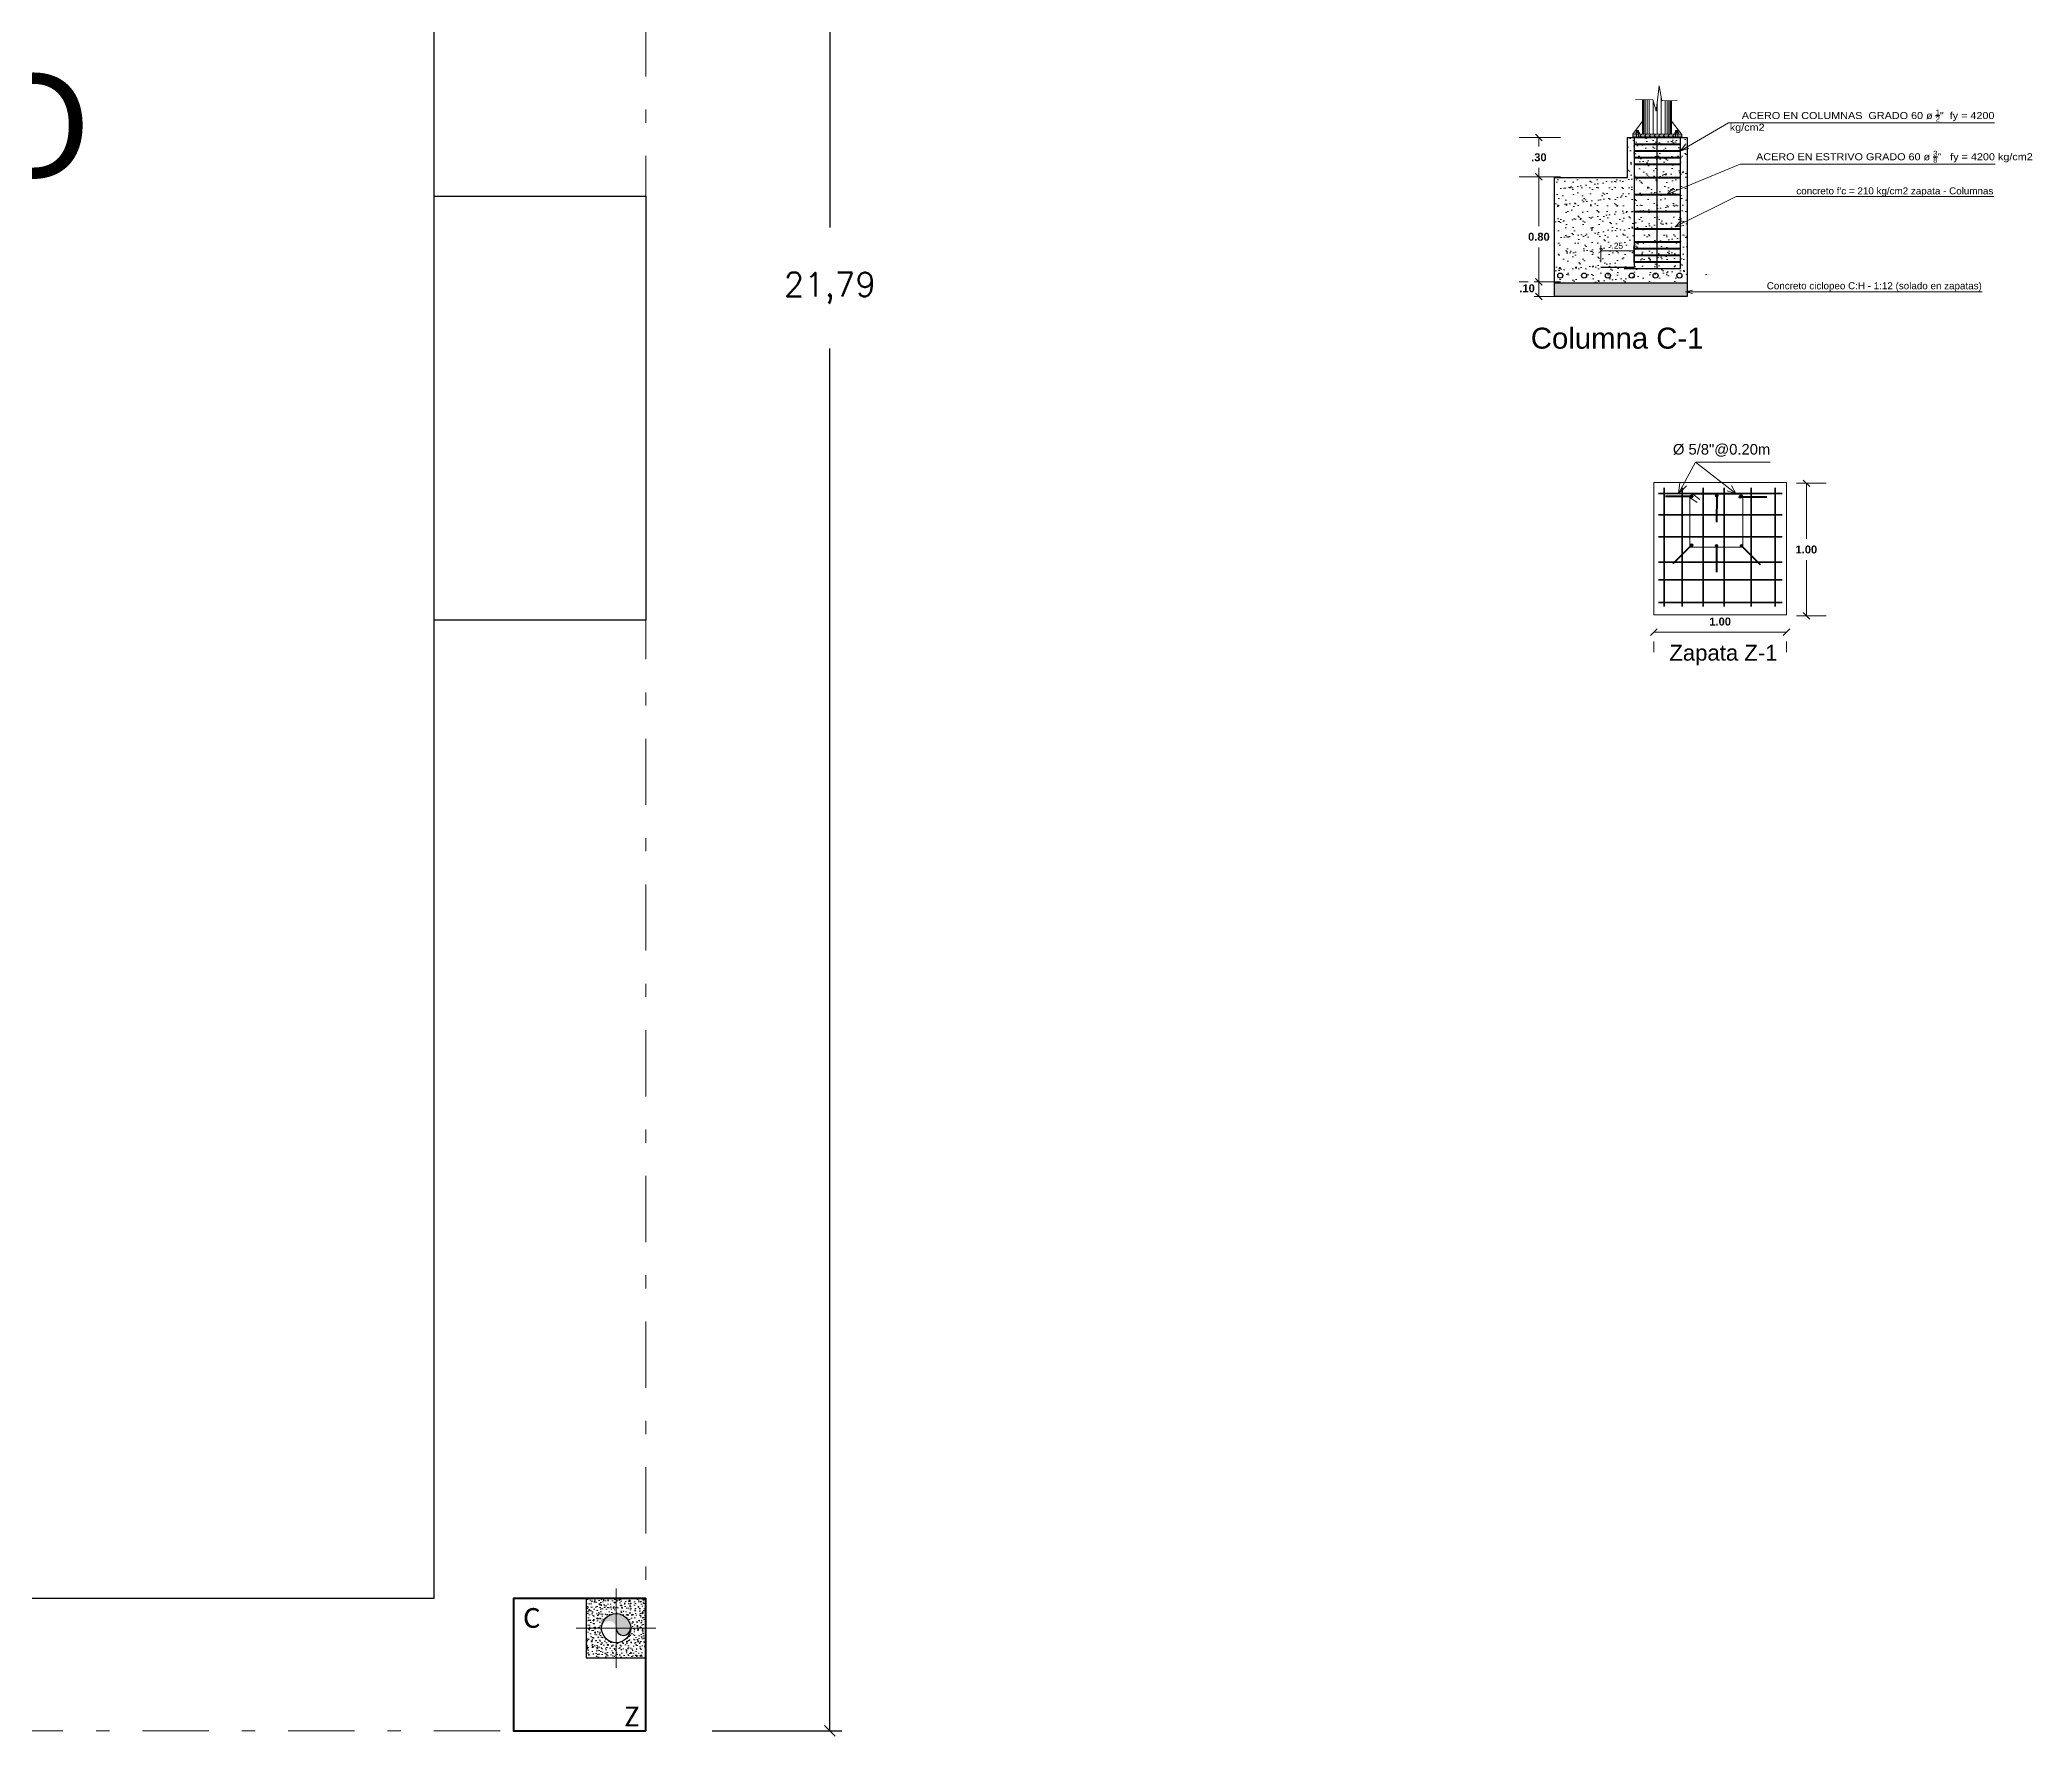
# Model space of a CAD drawing. Header units: metres. Extents: x 772934 to 773467, y 8442002 to 8442594.
# Drawn here: x 773092 to 773107.04, y 8442204.82 to 8442217.63 of the extents above; entities that cross this region are included whole.
import ezdxf
from ezdxf.enums import TextEntityAlignment as Align

# ---------------------------------------------------------------- set-up
doc = ezdxf.new("R2010")
doc.units = ezdxf.units.M
doc.header["$PDMODE"] = 66
doc.linetypes.add('ACAD_ISO02W100', pattern=[15, 12, -3])
doc.linetypes.add('DASHDOT', pattern=[1, 0.5, -0.25, 0, -0.25])
for name, color, linetype, lineweight in [('02', 2, 'Continuous', 20), ('CIMENTACION', 7, 'Continuous', 40), ('COLUMNASS', 9, 'Continuous', 25), ('COTA-01', 255, 'Continuous', 5), ('COTAS', 40, 'Continuous', 5), ('COTAS-01', 1, 'Continuous', 9), ('ELEMENTOS', 2, 'Continuous', 5), ('MURO...', 112, 'Continuous', 30), ('N.P.T', 61, 'DASHDOT', 9), ('PLUMA 0.15', 151, 'Continuous', 15), ('PLUMA0.00', 253, 'Continuous', 0), ('PLUMA09', 112, 'Continuous', 9), ('PLUMA15', 46, 'Continuous', 15), ('PLUMA40', 100, 'Continuous', 40)]:
    doc.layers.add(name, color=color, linetype=linetype, lineweight=lineweight)
doc.layers.add('TEXTOS-CHICOS-03', color=3, linetype='Continuous')
doc.styles.add('ARIAL', font='arial.ttf', dxfattribs={"width": 1.1})
doc.styles.add('ARIAL N', font='')
doc.styles.add('Legend', font='calibri.ttf')
doc.styles.get("Standard").update_dxf_attribs({"font": 'simplex.shx'})
doc.styles.add('Swiss Regular', font='swissel.ttf')
doc.styles.get('ARIAL N').set_extended_font_data('Arial', bold=True)
doc.dimstyles.new('1-1-25', dxfattribs={"dimtxt": 0.045, "dimasz": 0.035, "dimexe": 0.04, "dimexo": 0.04, "dimgap": 0.015, "dimtad": 2, "dimzin": 4, "dimdsep": 46, "dimtxsty": 'Swiss Regular', "dimblk": 'ARCHTICK', "dimcen": 0.04, "dimclrd": 256, "dimclre": 256, "dimclrt": 7, "dimadec": 0, "dimazin": 1, "dimtfac": 1, "dimtmove": 2, "dimatfit": 3, "dimfxl": 0.04, "dimlwd": -1, "dimlwe": -1, "dimarcsym": 0})
doc.dimstyles.new('Copy of 1-100', dxfattribs={"dimtxt": 0.06, "dimasz": 0.05, "dimexe": 0.15, "dimexo": 0.2, "dimgap": 0.05, "dimtad": 1, "dimtih": 1, "dimtoh": 1, "dimzin": 4, "dimdsep": 46, "dimtxsty": 'ARIAL N', "dimblk": 'OBLIQUE', "dimcen": 0, "dimclrd": 4, "dimclre": 4, "dimclrt": 3, "dimadec": 0, "dimazin": 0, "dimtfac": 1, "dimtmove": 0, "dimatfit": 0, "dimldrblk": 'OBLIQUE', "dimfxl": 1, "dimtolj": 1, "dimtzin": 0, "dimlwd": -1, "dimlwe": -1, "dimarcsym": 1})
doc.dimstyles.new('ISO-25', dxfattribs={"dimscale": 0, "dimtxt": 0.18, "dimasz": 0.08, "dimexe": 0.09, "dimexo": 0.5, "dimgap": 0.35, "dimtad": 0, "dimtih": 1, "dimtoh": 1, "dimzin": 3, "dimtxsty": 'Standard', "dimblk": 'OBLIQUE', "dimcen": -3, "dimclrd": 256, "dimclre": 256, "dimadec": 0, "dimazin": 0, "dimtfac": 1, "dimtmove": 2, "dimatfit": 2, "dimldrblk": 'OBLIQUE', "dimfxl": 1, "dimfxlon": 1, "dimtolj": 2, "dimarcsym": 0})
pattern_1 = [(37.5, (770004.04764, 8443043.792356), (-0.0030022397, 0.0918316933), [0, -0.072442626, 0, -0.081021358, 0, -0.0774468864]), (7.5, (770004.04764, 8443043.79236), (0.0843468895, 0.134502416), [0, -0.0390808904, 0, -0.0652936827, 0, -0.0250213018]), (327.5, (770003.98902, 8443043.79236), (0.1484188252, 0.0002697084), [0, -0.0238298112, 0, -0.0857873203, 0, -0.1120001126]), (317.5, (770003.98902, 8443043.79236), (0.143270859, 0.041829686), [0, -0.0119149056, 0, -0.0562383544, 0, -0.0643404902])]

# ---------------------------------------------------------------- blocks, each defined once
blk = doc.blocks.new('_Oblique')
at = {"color": 0, "linetype": 'ByBlock', "lineweight": -2}
blk.add_line((-0.5, -0.5), (0.5, 0.5), dxfattribs=at)
blk = doc.blocks.new('*D193')
at = {"layer": 'Defpoints', "color": 0, "transparency": 16777216}
for p in [(773105.063, 8442214.279), (773105.063, 8442213.279), (773105.337, 8442213.279)]:
    blk.add_point(p, dxfattribs=at)
at = {"layer": 'ELEMENTOS', "color": 4, "transparency": 16777216}
for p, q in [((773105.263, 8442214.279), (773105.487, 8442214.279)), ((773105.337, 8442214.279), (773105.337, 8442213.86)), ((773105.337, 8442213.279), (773105.337, 8442213.699)), ((773105.263, 8442213.279), (773105.487, 8442213.279))]:
    blk.add_line(p, q, dxfattribs=at)
at = {"layer": 'ELEMENTOS', "color": 4, "transparency": 16777216, "xscale": 0.05, "yscale": 0.05, "zscale": 0.05}
for p, rotation in [((773105.337, 8442214.279), 90), ((773105.337, 8442213.279), 270)]:
    blk.add_blockref('_Oblique', p, dxfattribs=dict(at, rotation=rotation))
at = {"layer": 'ELEMENTOS', "color": 3, "transparency": 16777216, "insert": (773105.337, 8442213.779), "char_height": 0.06, "attachment_point": 5, "style": 'ARIAL N'}
blk.add_mtext('\\A1;1.00', dxfattribs=at)
blk = doc.blocks.new('*D194')
at = {"layer": 'Defpoints', "color": 0, "transparency": 16777216}
for p in [(773104.186, 8442213.286), (773105.186, 8442213.286), (773105.186, 8442213.155)]:
    blk.add_point(p, dxfattribs=at)
at = {"layer": 'ELEMENTOS', "color": 4, "transparency": 16777216}
for p, q in [((773104.186, 8442213.155), (773105.186, 8442213.155)), ((773104.186, 8442213.086), (773104.186, 8442213.005)), ((773105.186, 8442213.086), (773105.186, 8442213.005))]:
    blk.add_line(p, q, dxfattribs=at)
at = {"layer": 'ELEMENTOS', "color": 4, "transparency": 16777216, "xscale": 0.05, "yscale": 0.05, "zscale": 0.05, "rotation": 180}
blk.add_blockref('_Oblique', (773104.186, 8442213.155), dxfattribs=at)
at = {"layer": 'ELEMENTOS', "color": 4, "transparency": 16777216, "xscale": 0.05, "yscale": 0.05, "zscale": 0.05}
blk.add_blockref('_Oblique', (773105.186, 8442213.155), dxfattribs=at)
at = {"layer": 'ELEMENTOS', "color": 3, "transparency": 16777216, "insert": (773104.686, 8442213.235), "char_height": 0.06, "attachment_point": 5, "style": 'ARIAL N'}
blk.add_mtext('\\A1;1.00', dxfattribs=at)
blk = doc.blocks.new('*D195')
at = {"layer": 'Defpoints', "color": 0, "transparency": 16777216}
for p in [(773103.318, 8442216.889), (773103.68, 8442216.889), (773103.68, 8442216.592)]:
    blk.add_point(p, dxfattribs=at)
at = {"layer": 'ELEMENTOS', "color": 4, "transparency": 16777216}
for p, q in [((773103.48, 8442216.889), (773103.168, 8442216.889)), ((773103.318, 8442216.889), (773103.318, 8442216.821)), ((773103.48, 8442216.592), (773103.168, 8442216.592)), ((773103.318, 8442216.592), (773103.318, 8442216.66))]:
    blk.add_line(p, q, dxfattribs=at)
at = {"layer": 'ELEMENTOS', "color": 4, "transparency": 16777216, "xscale": 0.05, "yscale": 0.05, "zscale": 0.05}
for p, rotation in [((773103.318, 8442216.889), 90), ((773103.318, 8442216.592), 270)]:
    blk.add_blockref('_Oblique', p, dxfattribs=dict(at, rotation=rotation))
at = {"layer": 'ELEMENTOS', "color": 3, "transparency": 16777216, "insert": (773103.318, 8442216.74), "char_height": 0.06, "attachment_point": 5, "style": 'ARIAL N'}
blk.add_mtext('\\A1;.30', dxfattribs=at)
blk = doc.blocks.new('*D196')
at = {"layer": 'Defpoints', "color": 0, "transparency": 16777216}
for p in [(773103.318, 8442216.592), (773103.68, 8442216.592), (773103.436, 8442215.8)]:
    blk.add_point(p, dxfattribs=at)
at = {"layer": 'ELEMENTOS', "color": 4, "transparency": 16777216}
for p, q in [((773103.48, 8442216.592), (773103.168, 8442216.592)), ((773103.318, 8442216.592), (773103.318, 8442216.221)), ((773103.318, 8442215.8), (773103.318, 8442216.06)), ((773103.236, 8442215.8), (773103.168, 8442215.8))]:
    blk.add_line(p, q, dxfattribs=at)
at = {"layer": 'ELEMENTOS', "color": 4, "transparency": 16777216, "xscale": 0.05, "yscale": 0.05, "zscale": 0.05}
for p, rotation in [((773103.318, 8442216.592), 90), ((773103.318, 8442215.8), 270)]:
    blk.add_blockref('_Oblique', p, dxfattribs=dict(at, rotation=rotation))
at = {"layer": 'ELEMENTOS', "color": 3, "transparency": 16777216, "insert": (773103.318, 8442216.14), "char_height": 0.06, "attachment_point": 5, "style": 'ARIAL N'}
blk.add_mtext('\\A1;0.80', dxfattribs=at)
blk = doc.blocks.new('_ARCHTICK')
at = {"color": 0, "linetype": 'ByBlock', "const_width": 0.15}
blk.add_lwpolyline([(-0.5, -0.5), (0.5, 0.5)], dxfattribs=at)
blk = doc.blocks.new('*D197')
at = {"layer": 'COTA-01', "transparency": 16777216}
for p, q in [((773103.785, 8442215.949), (773103.785, 8442216.074)), ((773103.785, 8442216.034), (773104.035, 8442216.034)), ((773104.035, 8442215.949), (773104.035, 8442216.074))]:
    blk.add_line(p, q, dxfattribs=at)
at = {"layer": 'Defpoints', "color": 0, "transparency": 16777216}
for p in [(773104.035, 8442216.034), (773103.785, 8442215.909), (773104.035, 8442215.909)]:
    blk.add_point(p, dxfattribs=at)
at = {"layer": 'COTA-01', "transparency": 16777216, "xscale": 0.035, "yscale": 0.035, "zscale": 0.035, "rotation": 180}
blk.add_blockref('_ARCHTICK', (773103.785, 8442216.034), dxfattribs=at)
at = {"layer": 'COTA-01', "transparency": 16777216, "xscale": 0.035, "yscale": 0.035, "zscale": 0.035}
blk.add_blockref('_ARCHTICK', (773104.035, 8442216.034), dxfattribs=at)
at = {"layer": 'COTA-01', "color": 7, "transparency": 16777216, "insert": (773103.91, 8442216.072), "char_height": 0.045, "attachment_point": 5, "style": 'Swiss Regular'}
blk.add_mtext('.25', dxfattribs=at)
blk = doc.blocks.new('*D199')
at = {"color": 173, "lineweight": -2, "ltscale": 0.05, "true_color": 0x4b5ece, "transparency": 16777216}
for p, q in [((773097.078, 8442226.646), (773098.056, 8442226.646)), ((773097.078, 8442204.861), (773098.056, 8442204.861))]:
    blk.add_line(p, q, dxfattribs=at)
at = {"color": 175, "lineweight": -2, "ltscale": 0.05, "true_color": 0x4d4db3, "transparency": 16777216}
for p, q in [((773097.966, 8442226.646), (773097.966, 8442216.21)), ((773097.966, 8442204.861), (773097.966, 8442215.296))]:
    blk.add_line(p, q, dxfattribs=at)
at = {"layer": 'Defpoints', "color": 0, "ltscale": 0.05, "transparency": 16777216}
for p in [(773096.578, 8442226.646), (773096.578, 8442204.861), (773097.966, 8442204.861)]:
    blk.add_point(p, dxfattribs=at)
at = {"color": 175, "lineweight": -2, "ltscale": 0.05, "true_color": 0x4d4db3, "transparency": 16777216, "xscale": 0.08, "yscale": 0.08, "zscale": 0.08}
for p, rotation in [((773097.966, 8442226.646), 90), ((773097.966, 8442204.861), 270)]:
    blk.add_blockref('_Oblique', p, dxfattribs=dict(at, rotation=rotation))
at = {"color": 0, "ltscale": 0.05, "transparency": 16777216, "insert": (773097.966, 8442215.753), "char_height": 0.18, "attachment_point": 5}
blk.add_mtext('\\A2;21,79', dxfattribs=at)

msp = doc.modelspace()

# ---------------------------------------------------------------- hatches: boundary and pattern name
at = {"linetype": 'Continuous', "lineweight": 0}
h = msp.add_hatch(dxfattribs=at)
h.set_pattern_fill('AR-CONC', color=256, scale=0.01, angle=90, style=0)
h.set_pattern_definition([(140, (773096.55327, 8442203.435666), (0.0062752, 0.071726), [0.0075, -0.0825]), (85, (773096.55327, 8442203.435666), (-0.0752192, -0.0138751), [0.006, -0.066]), (190.4514, (773096.55379, 8442203.44164), (-0.068944, 0.057851), [0.006374, -0.0701142]), (136.184, (773096.53327, 8442203.43567), (0.016552, 0.106724), [0.01125, -0.12375]), (186.6356, (773096.53465, 8442203.44456), (-0.097412, 0.0934663), [0.009561, -0.1051713]), (81.184, (773096.53327, 8442203.43567), (-0.097412, 0.093466), [0.009, -0.099]), (111, (773096.53827, 8442203.445666), (0.0402619, 0.0596907), [0.0075, -0.0825]), (56, (773096.53827, 8442203.445666), (-0.072515, 0.0243315), [0.006, -0.066]), (161.4514, (773096.54162, 8442203.45064), (-0.032253, 0.0840223), [0.006374, -0.0701142]), (127.5, (773096.553268, 8442203.435666), (-0.03328939, 0.00121599), [0, -0.0652, 0, -0.067, 0, -0.06625]), (97.5, (773096.553268, 8442203.435666), (-0.03944117, 0.02630695), [0, -0.0382, 0, -0.0637, 0, -0.02525]), (57.5, (773096.553268, 8442203.413366), (0.0022555, 0.05338224), [0, -0.025, 0, -0.078, 0, -0.1035]), (47.5, (773096.55327, 8442203.403366), (-0.0100105, 0.0583186), [0, -0.0325, 0, -0.0518, 0, -0.0735])])
edge = h.paths.add_edge_path()
edge.add_line((773096.128, 8442205.636), (773096.244, 8442205.636))
edge.add_arc((773096.353, 8442205.636), 0.11, 90, 180, ccw=False)
edge.add_line((773096.353, 8442205.745), (773096.353, 8442205.861))
edge.add_line((773096.353, 8442205.861), (773096.128, 8442205.861))
edge.add_line((773096.128, 8442205.861), (773096.128, 8442205.636))
edge = h.paths.add_edge_path()
edge.add_line((773096.128, 8442205.411), (773096.353, 8442205.411))
edge.add_line((773096.353, 8442205.411), (773096.353, 8442205.526))
edge.add_arc((773096.353, 8442205.636), 0.11, 180, 270, ccw=False)
edge.add_line((773096.244, 8442205.636), (773096.128, 8442205.636))
edge.add_line((773096.128, 8442205.636), (773096.128, 8442205.411))
edge = h.paths.add_edge_path()
edge.add_line((773096.578, 8442205.636), (773096.463, 8442205.636))
edge.add_arc((773096.353, 8442205.636), 0.11, 270, 359.9959, ccw=False)
edge.add_line((773096.353, 8442205.526), (773096.353, 8442205.411))
edge.add_line((773096.353, 8442205.411), (773096.578, 8442205.411))
edge.add_line((773096.578, 8442205.411), (773096.578, 8442205.636))
edge = h.paths.add_edge_path()
edge.add_line((773096.463, 8442205.636), (773096.578, 8442205.636))
edge.add_line((773096.578, 8442205.636), (773096.578, 8442205.861))
edge.add_line((773096.578, 8442205.861), (773096.353, 8442205.861))
edge.add_line((773096.353, 8442205.861), (773096.353, 8442205.745))
edge.add_arc((773096.353, 8442205.636), 0.11, -0.0041, 90, ccw=False)
at = {"linetype": 'Continuous'}
h = msp.add_hatch(color=256, dxfattribs=at)
h.set_gradient(color1=(0, 0, 255), one_color=1, tint=1)
h.paths.add_polyline_path([(773096.353, 8442205.745, 0.414214), (773096.244, 8442205.636, -1), (773096.353, 8442205.636, 1), (773096.463, 8442205.636, 0.414214)])
at = {"layer": 'COTA-01'}
h = msp.add_hatch(color=256, dxfattribs=at)
h.dxf.hatch_style = 1
h.set_gradient(color1=(0, 0, 255), color2=(255, 255, 0), tint=1, name='SPHERICAL')
h.paths.add_polyline_path([(773104.462, 8442214.179, 1), (773104.483, 8442214.179, 1)])
h = msp.add_hatch(color=256, dxfattribs=at)
h.dxf.hatch_style = 1
h.set_gradient(color1=(0, 0, 255), color2=(255, 255, 0), tint=1, name='SPHERICAL')
h.paths.add_polyline_path([(773104.649, 8442214.186, 1), (773104.67, 8442214.186, 1)])
h = msp.add_hatch(color=256, dxfattribs=at)
h.dxf.hatch_style = 1
h.set_gradient(color1=(0, 0, 255), color2=(255, 255, 0), tint=1, name='SPHERICAL')
h.paths.add_polyline_path([(773104.828, 8442214.178, 1), (773104.849, 8442214.178, 1)])
h = msp.add_hatch(color=256, dxfattribs=at)
h.dxf.hatch_style = 1
h.set_gradient(color1=(0, 0, 255), color2=(255, 255, 0), tint=1, name='SPHERICAL')
h.paths.add_polyline_path([(773104.461, 8442213.811, 1), (773104.482, 8442213.811, 1)])
h = msp.add_hatch(color=256, dxfattribs=at)
h.dxf.hatch_style = 1
h.set_gradient(color1=(0, 0, 255), color2=(255, 255, 0), tint=1, name='SPHERICAL')
h.paths.add_polyline_path([(773104.648, 8442213.807, 1), (773104.67, 8442213.807, 1)])
h = msp.add_hatch(color=256, dxfattribs=at)
h.dxf.hatch_style = 1
h.set_gradient(color1=(0, 0, 255), color2=(255, 255, 0), tint=1, name='SPHERICAL')
h.paths.add_polyline_path([(773104.836, 8442213.807, 1), (773104.858, 8442213.807, 1)])
at = {"layer": 'PLUMA0.00', "ltscale": 0.5}
h = msp.add_hatch(dxfattribs=at)
h.set_pattern_fill('AR-SAND', color=256, scale=0.04766, style=0)
h.set_pattern_definition(pattern_1)
h.paths.add_polyline_path([(773104.339, 8442216.889), (773104.433, 8442216.889), (773104.433, 8442216.592), (773104.437, 8442216.589), (773104.437, 8442215.8), (773103.437, 8442215.789), (773103.437, 8442216.589), (773103.986, 8442216.59), (773103.986, 8442216.887), (773104.116, 8442216.889), (773104.116, 8442215.946), (773104.339, 8442215.946)])
edge = h.paths.add_edge_path()
edge.add_arc((773104.57, 8442215.857), 0.019, 0, 360)
edge = h.paths.add_edge_path()
edge.add_arc((773104.464, 8442215.857), 0.019, 0, 360)
edge = h.paths.add_edge_path(flags=16)
edge.add_arc((773104.345, 8442215.857), 0.019, 0, 360)
edge = h.paths.add_edge_path(flags=16)
edge.add_arc((773104.239, 8442215.857), 0.019, 0, 360)
edge = h.paths.add_edge_path(flags=16)
edge.add_arc((773104.12, 8442215.857), 0.019, 0, 360)
edge = h.paths.add_edge_path(flags=16)
edge.add_arc((773104.006, 8442215.857), 0.019, 0, 360)
edge = h.paths.add_edge_path(flags=16)
edge.add_arc((773103.888, 8442215.857), 0.019, 0, 360)
h.paths.add_polyline_path([(773104.437, 8442215.915), (773104.42, 8442215.915), (773104.42, 8442215.993), (773104.437, 8442215.993)], flags=17)
h.paths.add_polyline_path([(773104.051, 8442215.916), (773103.958, 8442215.916), (773103.958, 8442215.995), (773104.051, 8442215.995)], flags=16)
at = {"layer": 'PLUMA0.00', "linetype": 'Continuous'}
h = msp.add_hatch(dxfattribs=at)
h.set_pattern_fill('ANSI31', color=256, scale=0.2, style=0)
h.set_pattern_definition([(45, (772968.038955, 8442324.28191), (-0.0176776695, 0.0176776695), [])])
h.paths.add_polyline_path([(773104.061, 8442216.901), (773104.061, 8442216.914), (773104.361, 8442216.914), (773104.361, 8442216.901)])
h = msp.add_hatch(dxfattribs=at)
h.set_pattern_fill('ANSI31', color=256, scale=0.2, style=0)
h.set_pattern_definition([(45, (772968.038955, 8442324.26941), (-0.0176776695, 0.0176776695), [])])
h.paths.add_polyline_path([(773104.061, 8442216.889), (773104.061, 8442216.901), (773104.361, 8442216.901), (773104.361, 8442216.889)])
at = {"layer": 'PLUMA0.00', "ltscale": 0.5}
h = msp.add_hatch(dxfattribs=at)
h.set_pattern_fill('AR-SAND', color=256, scale=0.04766, style=0)
h.set_pattern_definition(pattern_1)
h.paths.add_polyline_path([(773104.116, 8442216.174), (773104.339, 8442216.174), (773104.339, 8442216.103), (773104.116, 8442216.103)])
h.paths.add_polyline_path([(773104.116, 8442216.103), (773104.339, 8442216.103), (773104.339, 8442216.043), (773104.116, 8442216.043)])
h.paths.add_polyline_path([(773104.116, 8442216.043), (773104.339, 8442216.043), (773104.339, 8442215.946), (773104.116, 8442215.946)])
h.paths.add_polyline_path([(773104.116, 8442216.266), (773104.339, 8442216.266), (773104.339, 8442216.174), (773104.116, 8442216.174)])
h.paths.add_polyline_path([(773104.116, 8442216.329), (773104.339, 8442216.329), (773104.339, 8442216.266), (773104.116, 8442216.266)])
h.paths.add_polyline_path([(773104.116, 8442216.451), (773104.339, 8442216.451), (773104.339, 8442216.329), (773104.116, 8442216.329)])
h.paths.add_polyline_path([(773104.116, 8442216.593), (773104.339, 8442216.593), (773104.339, 8442216.451), (773104.116, 8442216.451)])
h.paths.add_polyline_path([(773104.116, 8442216.693), (773104.339, 8442216.693), (773104.339, 8442216.593), (773104.116, 8442216.593)])
h.paths.add_polyline_path([(773104.116, 8442216.762), (773104.339, 8442216.762), (773104.339, 8442216.693), (773104.116, 8442216.693)])
h.paths.add_polyline_path([(773104.116, 8442216.809), (773104.339, 8442216.809), (773104.339, 8442216.762), (773104.116, 8442216.762)])
h.paths.add_polyline_path([(773104.116, 8442216.856), (773104.339, 8442216.856), (773104.339, 8442216.809), (773104.116, 8442216.809)])
h.paths.add_polyline_path([(773104.116, 8442216.889), (773104.339, 8442216.889), (773104.339, 8442216.856), (773104.116, 8442216.856)])
at = {"layer": 'PLUMA0.00'}
h = msp.add_hatch(dxfattribs=at)
h.set_pattern_fill('GRAVEL', color=256, scale=0.05, style=0)
h.set_pattern_definition([(228.0127875, (771802.9065548, 8442561.9710008), (-0.4, -0.45), [0.0067268, -0.6659544024]), (184.96974073, (771802.9020548, 8442561.9660008), (0.6, 0.05), [0.0115434, -1.142796238]), (132.51044708, (771802.8905548, 8442561.9650008), (0.5, -0.55), [0.0081394, -0.8058016298]), (267.273689, (771802.8710548, 8442561.9525008), (0.05, 1), [0.0105119, -1.040677902]), (292.83365418, (771802.8705548, 8442561.9420008), (-0.25, 0.6), [0.01030775, -1.0204686564]), (357.273689, (771802.8745548, 8442561.9325008), (-1, 0.05), [0.0105119, -1.040677902]), (37.69424047, (771802.8850548, 8442561.9320008), (-0.65, -0.5), [0.01390145, -1.3762424274]), (72.25532837, (771802.8960548, 8442561.9405008), (0.35, 1.1), [0.0131244, -1.2993160748]), (121.42956562, (771802.9000548, 8442561.9530008), (-0.4, 0.65), [0.0105475, -1.0442036555]), (175.2363583, (771802.8945548, 8442561.9620008), (0.55, -0.05), [0.0120416, -0.590038129]), (222.3974378, (771802.8825548, 8442561.9630008), (-0.6, -0.55), [0.0155724, -1.5416687502]), (138.81407483, (771802.9205548, 8442561.9520008), (-0.35, 0.3), [0.00531505, -0.5261922406]), (171.4692344, (771802.9165548, 8442561.9555008), (0.65, -0.1), [0.01011185, -1.0010755708]), (225, (771802.906555, 8442561.957), (-6e-18, -0.05), [0.00707105, -0.0636396281]), (203.1985905, (771802.903055, 8442561.963001), (0.25, 0.1), [0.0038079, -0.3769807553]), (291.8014095, (771802.899555, 8442561.961501), (-0.05, 0.15), [0.00538515, -0.2638730904]), (30.9637565, (771802.901555, 8442561.956501), (0.15, 0.1), [0.00874645, -0.2828011447]), (161.5650512, (771802.909055, 8442561.961), (0.1, -0.05), [0.00632455, -0.151789333]), (16.38954033, (771802.8705548, 8442561.9615008), (0.5, 0.15), [0.00886, -0.8771422573]), (70.34617594, (771802.8790548, 8442561.9640008), (-0.2, -0.55), [0.00743305, -0.7358703874]), (293.1985905, (771802.909055, 8442561.971001), (-0.1, 0.25), [0.00761575, -0.3731729053]), (343.61045967, (771802.9120548, 8442561.9640008), (-0.5, 0.15), [0.00886, -0.8771422573]), (339.4439548, (771802.870555, 8442561.930501), (-0.25, 0.1), [0.008544, -0.4186561873]), (294.77514057, (771802.8785548, 8442561.9275008), (-0.25, 0.55), [0.0071589, -0.7087321532]), (66.8014095, (771802.909555, 8442561.921001), (0.1, 0.25), [0.00761575, -0.3731729053]), (17.35402464, (771802.9125548, 8442561.9280008), (-0.65, -0.2), [0.00838155, -0.8297711807]), (69.4439548, (771802.885055, 8442561.921001), (-0.1, -0.25), [0.004272, -0.4229281873]), (101.3099325, (771802.906555, 8442561.921001), (-0.05, 0.2), [0.0025495, -0.2524014757]), (165.9637565, (771802.906055, 8442561.923501), (0.15, -0.05), [0.01030775, -0.1958475313]), (186.00900596, (771802.8960548, 8442561.9260008), (0.5, 0.05), [0.0095525, -0.9456961587]), (303.6900675, (771802.901555, 8442561.952001), (-0.05, 0.1), [0.0072111, -0.1730664638]), (353.15722659, (771802.9055548, 8442561.9460008), (0.85, -0.1), [0.0125897, -1.2463781312]), (60.9453959, (771802.9180548, 8442561.944501), (-0.2, -0.35), [0.0051478, -0.509633707]), (90, (771802.920555, 8442561.949), (-0.05, 0.05), [0.003, -0.047]), (120.25643716, (771802.8950548, 8442561.9275008), (0.2, -0.35), [0.0069462, -0.6876759995]), (48.0127875, (771802.8915548, 8442561.9335008), (0.4, 0.45), [0.0134536, -0.6592276024]), (0, (771802.900555, 8442561.9435), (0.05, 0.05), [0.013, -0.037]), (325.30484647, (771802.9135548, 8442561.9435008), (0.5, -0.35), [0.0079057, -0.782663715]), (254.0546041, (771802.920055, 8442561.939001), (-0.05, -0.2), [0.0072801, -0.3567253945]), (207.64597536, (771802.9180548, 8442561.9320008), (-0.95, -0.5), [0.01185325, -1.1734737091]), (175.42607874, (771802.9075548, 8442561.9265008), (-0.65, 0.05), [0.01253995, -1.2414536704])])
h.paths.add_polyline_path([(773103.437, 8442215.789), (773104.436, 8442215.789), (773104.436, 8442215.689), (773103.437, 8442215.689)])

# ---------------------------------------------------------------- linework, layer by layer
for p, q in [((773094.978, 8442223.861), (773094.978, 8442205.861)), ((773094.978, 8442205.861), (773064.928, 8442205.861))]:
    msp.add_line(p, q)
at = {"flags": 128}
msp.add_lwpolyline([(773094.978, 8442216.447), (773096.578, 8442216.447), (773096.578, 8442214.847), (773096.578, 8442213.247), (773094.978, 8442213.247)], dxfattribs=at)
at = {"layer": 'CIMENTACION'}
msp.add_lwpolyline([(773096.578, 8442204.861), (773096.578, 8442205.861), (773095.578, 8442205.861), (773095.578, 8442204.861)], close=True, dxfattribs=at)
at = {"layer": 'COLUMNASS'}
msp.add_lwpolyline([(773096.578, 8442205.411), (773096.578, 8442205.861), (773096.128, 8442205.861), (773096.128, 8442205.411)], close=True, dxfattribs=at)
at = {"layer": 'COTA-01', "lineweight": 40}
for p, q in [((773104.036, 8442216.839), (773104.386, 8442216.839)), ((773104.036, 8442216.789), (773104.386, 8442216.789)), ((773104.036, 8442216.739), (773104.386, 8442216.739)), ((773104.036, 8442216.689), (773104.386, 8442216.689)), ((773104.036, 8442216.589), (773104.386, 8442216.589)), ((773104.036, 8442216.459), (773104.386, 8442216.459)), ((773104.036, 8442216.331), (773104.386, 8442216.331)), ((773104.036, 8442216.201), (773104.386, 8442216.201)), ((773104.036, 8442216.101), (773104.386, 8442216.101)), ((773104.036, 8442216.051), (773104.386, 8442216.051)), ((773104.036, 8442216.001), (773104.386, 8442216.001)), ((773104.036, 8442215.951), (773104.386, 8442215.951)), ((773104.473, 8442214.179), (773104.273, 8442214.179)), ((773104.66, 8442214.186), (773104.658, 8442213.986)), ((773104.839, 8442214.178), (773105.039, 8442214.178)), ((773104.471, 8442213.811), (773104.329, 8442213.67)), ((773104.659, 8442213.807), (773104.658, 8442213.607)), ((773104.847, 8442213.807), (773104.989, 8442213.666))]:
    msp.add_line(p, q, dxfattribs=at)
at = {"layer": 'COTA-01'}
for p, q in [((773104.501, 8442214.438), (773104.373, 8442214.203)), ((773104.501, 8442214.438), (773104.805, 8442214.203)), ((773104.501, 8442214.438), (773105.064, 8442214.438)), ((773104.186, 8442214.286), (773104.186, 8442213.286)), ((773105.186, 8442214.286), (773104.186, 8442214.286)), ((773104.373, 8442214.203), (773104.383, 8442214.284)), ((773104.373, 8442214.203), (773104.431, 8442214.261)), ((773104.805, 8442214.203), (773104.739, 8442214.222)), ((773104.805, 8442214.203), (773104.772, 8442214.263)), ((773105.186, 8442213.286), (773105.186, 8442214.286)), ((773104.186, 8442213.286), (773105.186, 8442213.286))]:
    msp.add_line(p, q, dxfattribs=at)
at = {"layer": 'COTA-01', "color": 5, "lineweight": 35}
for p, q in [((773104.221, 8442214.203), (773105.155, 8442214.203)), ((773104.264, 8442214.246), (773104.264, 8442213.348)), ((773104.4, 8442214.246), (773104.4, 8442213.348)), ((773104.558, 8442214.246), (773104.558, 8442213.348)), ((773104.716, 8442214.246), (773104.716, 8442213.348)), ((773104.92, 8442214.246), (773104.92, 8442213.348)), ((773105.102, 8442214.246), (773105.102, 8442213.348)), ((773104.221, 8442214.042), (773105.155, 8442214.042)), ((773104.221, 8442213.874), (773105.155, 8442213.874)), ((773104.221, 8442213.684), (773105.155, 8442213.684)), ((773104.221, 8442213.551), (773105.155, 8442213.551)), ((773104.221, 8442213.379), (773105.155, 8442213.379))]:
    msp.add_line(p, q, dxfattribs=at)
at = {"layer": 'COTA-01', "color": 2, "linetype": 'ByBlock'}
for p, q in [((773104.839, 8442214.196), (773104.481, 8442214.196)), ((773104.857, 8442213.807), (773104.857, 8442214.178)), ((773104.457, 8442214.173), (773104.457, 8442213.811)), ((773104.471, 8442213.796), (773104.847, 8442213.796))]:
    msp.add_line(p, q, dxfattribs=at)
at = {"layer": 'COTA-01', "color": 2}
for p, q in [((773104.481, 8442214.196), (773104.534, 8442214.158)), ((773104.457, 8442214.173), (773104.512, 8442214.135))]:
    msp.add_line(p, q, dxfattribs=at)
at = {"layer": 'COTA-01'}
for centre in [(773104.473, 8442214.179), (773104.66, 8442214.186), (773104.839, 8442214.178), (773104.471, 8442213.811), (773104.659, 8442213.807), (773104.847, 8442213.807)]:
    msp.add_circle(centre, 0.0106, dxfattribs=at)
at = {"layer": 'COTA-01', "color": 2}
for centre, radius, start, end in [((773104.481, 8442214.173), 0.0234, 90, 180), ((773104.66, 8442214.186), 0.0102, 270, 0), ((773104.839, 8442214.178), 0.0185, 0, 90), ((773104.471, 8442213.811), 0.0142, 180, 270), ((773104.659, 8442213.807), 0.0102, 270, 0), ((773104.847, 8442213.807), 0.0102, 270, 0)]:
    msp.add_arc(centre, radius, start, end, dxfattribs=at)
at = {"layer": 'COTAS', "color": 1}
msp.add_line((773096.052, 8442205.636), (773096.654, 8442205.636), dxfattribs=at)
msp.add_lwpolyline([(773096.353, 8442205.336), (773096.353, 8442205.711), (773096.353, 8442205.936)], dxfattribs=at)
at = {"layer": 'COTAS-01', "color": 1}
for p, q in [((773104.386, 8442216.79), (773104.426, 8442216.842)), ((773104.386, 8442216.79), (773104.449, 8442216.807)), ((773104.284, 8442216.459), (773104.33, 8442216.505)), ((773104.284, 8442216.459), (773104.348, 8442216.468)), ((773104.346, 8442216.215), (773104.391, 8442216.262)), ((773104.346, 8442216.215), (773104.411, 8442216.225)), ((773104.425, 8442215.725), (773104.478, 8442215.737)), ((773106.665, 8442215.725), (773104.425, 8442215.725)), ((773104.425, 8442215.725), (773104.478, 8442215.712))]:
    msp.add_line(p, q, dxfattribs=at)
for points in [[(773104.386, 8442216.79), (773104.749, 8442217), (773106.758, 8442217)], [(773104.284, 8442216.459), (773104.837, 8442216.689), (773106.762, 8442216.689)], [(773104.346, 8442216.215), (773104.806, 8442216.445), (773106.751, 8442216.445)]]:
    msp.add_lwpolyline(points, dxfattribs=at)
at = {"layer": 'ELEMENTOS', "color": 4}
for p, q in [((773103.48, 8442215.8), (773103.282, 8442215.8)), ((773103.48, 8442215.689), (773103.282, 8442215.689)), ((773103.318, 8442215.689), (773103.318, 8442215.8))]:
    msp.add_line(p, q, dxfattribs=at)
at = {"layer": 'MURO...'}
for p, q in [((773103.986, 8442216.589), (773103.986, 8442216.889)), ((773103.986, 8442216.889), (773104.211, 8442216.889)), ((773104.101, 8442216.889), (773104.32, 8442216.889)), ((773104.211, 8442216.889), (773104.436, 8442216.889)), ((773104.395, 8442216.914), (773104.395, 8442216.889)), ((773104.436, 8442216.889), (773104.436, 8442215.689)), ((773103.436, 8442215.689), (773103.436, 8442216.589)), ((773103.436, 8442216.589), (773103.986, 8442216.589)), ((773104.436, 8442215.789), (773103.436, 8442215.789)), ((773104.436, 8442215.689), (773103.436, 8442215.689))]:
    msp.add_line(p, q, dxfattribs=at)
msp.add_circle((773096.353, 8442205.636), 0.11, dxfattribs=at)
msp.add_arc((773096.408, 8442205.636), 0.0548, 180, 0, dxfattribs=at)
at = {"layer": 'N.P.T'}
msp.add_lwpolyline([(773063.328, 8442226.651), (773096.578, 8442226.651), (773096.578, 8442204.861), (773063.328, 8442204.861)], close=True, dxfattribs=at)
at = {"layer": 'PLUMA 0.15'}
for p, q in [((773104.202, 8442217.089), (773104.227, 8442217.279)), ((773104.227, 8442217.279), (773104.246, 8442217.166)), ((773104.048, 8442217.173), (773104.179, 8442217.176)), ((773104.179, 8442217.176), (773104.202, 8442217.089)), ((773104.246, 8442217.166), (773104.363, 8442217.169))]:
    msp.add_line(p, q, dxfattribs=at)
at = {"layer": 'PLUMA0.00', "linetype": 'Continuous'}
for p, q in [((773104.241, 8442217.197), (773104.241, 8442216.914)), ((773104.105, 8442217.174), (773104.105, 8442216.914)), ((773104.111, 8442217.174), (773104.111, 8442216.914)), ((773104.121, 8442217.175), (773104.121, 8442216.914)), ((773104.135, 8442217.175), (773104.135, 8442216.914)), ((773104.151, 8442217.175), (773104.151, 8442216.914)), ((773104.181, 8442217.171), (773104.181, 8442216.914)), ((773104.211, 8442217.153), (773104.211, 8442216.914)), ((773104.271, 8442217.167), (773104.271, 8442216.914)), ((773104.287, 8442217.167), (773104.287, 8442216.914)), ((773104.3, 8442217.168), (773104.3, 8442216.914)), ((773104.31, 8442217.168), (773104.31, 8442216.914)), ((773104.316, 8442217.168), (773104.316, 8442216.914))]:
    msp.add_line(p, q, dxfattribs=at)
at = {"layer": 'PLUMA0.00'}
for p, q in [((773104.046, 8442216.915), (773104.081, 8442216.915)), ((773104.046, 8442216.914), (773104.046, 8442216.915)), ((773104.077, 8442216.927), (773104.05, 8442216.927)), ((773104.05, 8442216.915), (773104.05, 8442216.927)), ((773104.056, 8442216.942), (773104.056, 8442216.927)), ((773104.071, 8442216.942), (773104.056, 8442216.942)), ((773104.056, 8442216.936), (773104.07, 8442216.942)), ((773104.056, 8442216.94), (773104.06, 8442216.942)), ((773104.056, 8442216.933), (773104.071, 8442216.939)), ((773104.056, 8442216.928), (773104.071, 8442216.934)), ((773104.058, 8442216.927), (773104.058, 8442216.915)), ((773104.063, 8442216.927), (773104.071, 8442216.93)), ((773104.069, 8442216.927), (773104.069, 8442216.915)), ((773104.071, 8442216.942), (773104.071, 8442216.927)), ((773104.077, 8442216.915), (773104.077, 8442216.927)), ((773104.081, 8442216.914), (773104.081, 8442216.915)), ((773104.375, 8442216.915), (773104.34, 8442216.915)), ((773104.34, 8442216.914), (773104.34, 8442216.915)), ((773104.345, 8442216.927), (773104.371, 8442216.927)), ((773104.345, 8442216.915), (773104.345, 8442216.927)), ((773104.35, 8442216.942), (773104.35, 8442216.927)), ((773104.35, 8442216.942), (773104.366, 8442216.942)), ((773104.366, 8442216.933), (773104.35, 8442216.939)), ((773104.366, 8442216.928), (773104.35, 8442216.934)), ((773104.358, 8442216.927), (773104.35, 8442216.93)), ((773104.366, 8442216.936), (773104.352, 8442216.942)), ((773104.352, 8442216.927), (773104.352, 8442216.915)), ((773104.366, 8442216.94), (773104.362, 8442216.942)), ((773104.363, 8442216.927), (773104.363, 8442216.915)), ((773104.366, 8442216.942), (773104.366, 8442216.927)), ((773104.371, 8442216.915), (773104.371, 8442216.927)), ((773104.375, 8442216.914), (773104.375, 8442216.915))]:
    msp.add_line(p, q, dxfattribs=at)
at = {"layer": 'PLUMA0.00', "linetype": 'ACAD_ISO02W100', "ltscale": 0.002}
for p, q in [((773104.056, 8442216.914), (773104.056, 8442216.889)), ((773104.071, 8442216.914), (773104.071, 8442216.889)), ((773104.35, 8442216.914), (773104.35, 8442216.889)), ((773104.366, 8442216.914), (773104.366, 8442216.889))]:
    msp.add_line(p, q, dxfattribs=at)
at = {"layer": 'PLUMA09', "linetype": 'Continuous'}
for points in [[(773104.395, 8442216.901), (773104.026, 8442216.901), (773104.026, 8442216.914), (773104.395, 8442216.914)], [(773104.395, 8442216.889), (773104.026, 8442216.889), (773104.026, 8442216.901), (773104.395, 8442216.901)]]:
    msp.add_lwpolyline(points, close=True, dxfattribs=at)
at = {"layer": 'PLUMA15', "linetype": 'Continuous'}
for p, q in [((773104.101, 8442217.174), (773104.101, 8442216.914)), ((773104.32, 8442217.168), (773104.32, 8442216.914)), ((773104.026, 8442216.914), (773104.101, 8442217.014)), ((773104.395, 8442216.914), (773104.32, 8442217.014))]:
    msp.add_line(p, q, dxfattribs=at)
at = {"layer": 'PLUMA40', "color": 1, "lineweight": 25}
for points in [[(773104.036, 8442216.889), (773104.036, 8442215.909), (773103.786, 8442215.909)], [(773103.961, 8442215.901), (773104.211, 8442215.901), (773104.211, 8442216.889)], [(773104.136, 8442215.901), (773104.386, 8442215.901), (773104.386, 8442216.889)]]:
    msp.add_lwpolyline(points, dxfattribs=at)
for centre in [(773103.479, 8442215.847), (773103.659, 8442215.847), (773103.839, 8442215.847), (773104.019, 8442215.847), (773104.199, 8442215.847), (773104.379, 8442215.847)]:
    msp.add_circle(centre, 0.0192, dxfattribs=at)

# ---------------------------------------------------------------- block references
at = {"layer": 'ELEMENTOS', "color": 4, "xscale": 0.05, "yscale": 0.05, "zscale": 0.05}
for p, rotation in [((773103.318, 8442215.8), 270), ((773103.318, 8442215.689), 90)]:
    msp.add_blockref('_Oblique', p, dxfattribs=dict(at, rotation=rotation))

# ---------------------------------------------------------------- texts
at = {"layer": '02', "lineweight": 5, "char_height": 0.15, "width": 5.57795, "attachment_point": 3, "style": 'Legend'}
for s, insert in [('C', (773095.779, 8442205.788)), ('Z', (773096.527, 8442205.044, 0.207))]:
    msp.add_mtext(s, dxfattribs=dict(at, insert=insert))
at = {"layer": 'ELEMENTOS', "color": 3, "insert": (773103.229, 8442215.751), "char_height": 0.06, "attachment_point": 5, "style": 'ARIAL N'}
msp.add_mtext('\\A1;.10', dxfattribs=at)
at = {"layer": 'TEXTOS-CHICOS-03', "color": 70, "style": 'ARIAL'}
msp.add_text(' I.E.S "FRAY DIEGO ORTIZ" - PROGRESO', height=0.78103, dxfattribs=at).set_placement((773071.055, 8442216.588))
at = {"layer": 'TEXTOS-CHICOS-03', "style": 'ARIAL'}
for s, p in [("  concreto f'c = 210 kg/cm2 zapata - Columnas ", (773105.22, 8442216.46)), ('Concreto ciclopeo C:H - 1:12 (solado en zapatas)', (773105.038, 8442215.744))]:
    msp.add_text(s, height=0.05306, dxfattribs=at).set_placement(p)
at = {"layer": 'TEXTOS-CHICOS-03', "color": 3, "linetype": 'ByBlock', "style": 'ARIAL'}
msp.add_text('Columna C-1', height=0.15842, dxfattribs=at).set_placement((773103.909, 8442215.378), align=Align.MIDDLE)
at = {"layer": 'TEXTOS-CHICOS-03', "style": 'ARIAL'}
msp.add_text(' Ø 5/8"@0.20m', height=0.07969, dxfattribs=at).set_placement((773105.064, 8442214.496), align=Align.RIGHT)
msp.add_text('Zapata Z-1', height=0.1195, dxfattribs=at).set_placement((773104.711, 8442212.982), align=Align.MIDDLE)
at = {"layer": 'TEXTOS-CHICOS-03', "char_height": 0.05306, "width": 2.13631, "attachment_point": 1, "style": 'ARIAL'}
for s, insert in [('\\A1;    ACERO EN COLUMNAS  GRADO 60 ø {\\H0.7x;\\S1/2;}"  fy = 4200 kg/cm2', (773104.759, 8442217.1)), ('\\A1;    ACERO EN ESTRIVO GRADO 60 ø {\\H0.7x;\\S3/8;}"   fy = 4200 kg/cm2', (773104.867, 8442216.789))]:
    msp.add_mtext(s, dxfattribs=dict(at, insert=insert))

# ---------------------------------------------------------------- dimensions: what is measured, and where the dimension line sits
at = {"ltscale": 0.05}
dim = msp.add_linear_dim(base=(773097.965661624, 8442204.860665765), p1=(773096.578268208, 8442226.645665767), p2=(773096.578268208, 8442204.860665765), angle=90, dimstyle='ISO-25', override={"dimscale": 1}, dxfattribs=at)
dim.commit()
dim.dimension.update_dxf_attribs({"geometry": '*D199', "text_midpoint": (773097.965661623, 8442215.753165767)})
at = {"layer": 'COTA-01'}
dim = msp.add_linear_dim(base=(773104.035, 8442216.034), p1=(773103.785, 8442215.909), p2=(773104.035, 8442215.909), dimstyle='1-1-25', dxfattribs=at)
dim.commit()
dim.dimension.update_dxf_attribs({"geometry": '*D197', "text_midpoint": (773103.91, 8442216.072)})
at = {"layer": 'ELEMENTOS'}
for base, p1, p2, picture, middle in [((773103.318, 8442216.889), (773103.68, 8442216.592), (773103.68, 8442216.889), '*D195', (773103.318, 8442216.74)), ((773105.337, 8442213.279), (773105.063, 8442214.279), (773105.063, 8442213.279), '*D193', (773105.337, 8442213.779))]:
    dim = msp.add_linear_dim(base=base, p1=p1, p2=p2, angle=90, dimstyle='Copy of 1-100', dxfattribs=at)
    dim.commit()
    dim.dimension.update_dxf_attribs({"geometry": picture, "text_midpoint": middle})
dim = msp.add_linear_dim(base=(773103.318, 8442216.592), p1=(773103.436, 8442215.8), p2=(773103.68, 8442216.592), angle=90, text='0.80', dimstyle='Copy of 1-100', dxfattribs=at)
dim.commit()
dim.dimension.update_dxf_attribs({"geometry": '*D196', "text_midpoint": (773103.318, 8442216.14), "dimtype": 160})
dim = msp.add_linear_dim(base=(773105.186, 8442213.155), p1=(773104.186, 8442213.286), p2=(773105.186, 8442213.286), dimstyle='Copy of 1-100', dxfattribs=at)
dim.commit()
dim.dimension.update_dxf_attribs({"geometry": '*D194', "text_midpoint": (773104.686, 8442213.155), "dimtype": 160})

doc.saveas('drawing.dxf')
